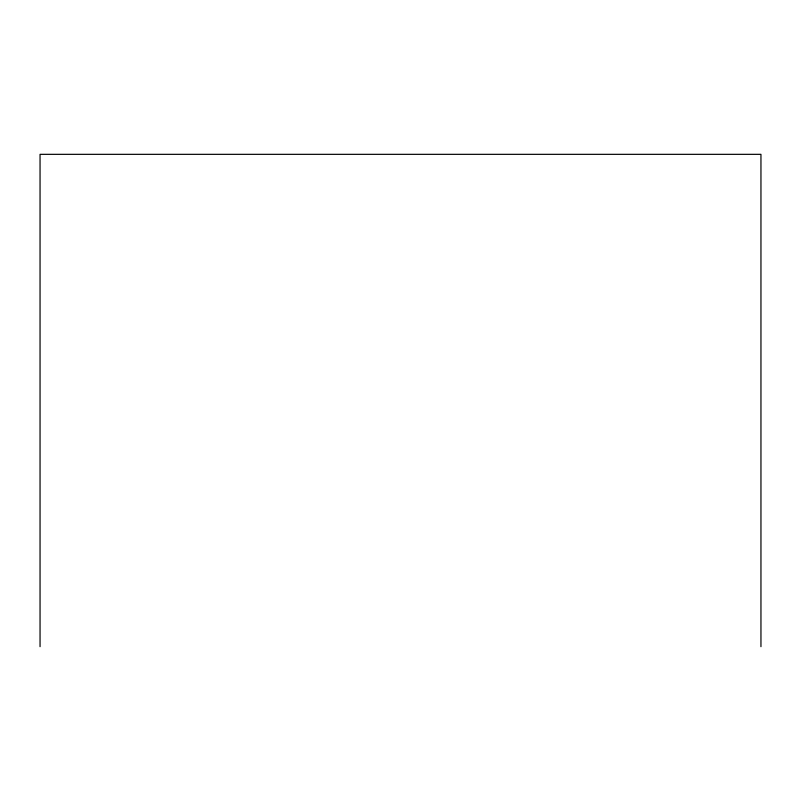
<?xml version="1.0" encoding="UTF-8"?>
<svg xmlns="http://www.w3.org/2000/svg" width="801" height="801" viewBox="0 0 801 801"><rect width="100%" height="100%" fill="white"/><g stroke="black" fill="none" stroke-linecap="round" stroke-linejoin="round"><path stroke-width="1.2" d="M760.95 646.667L760.95 154.333L40.05 154.333L40.05 646.667"/></g></svg>
